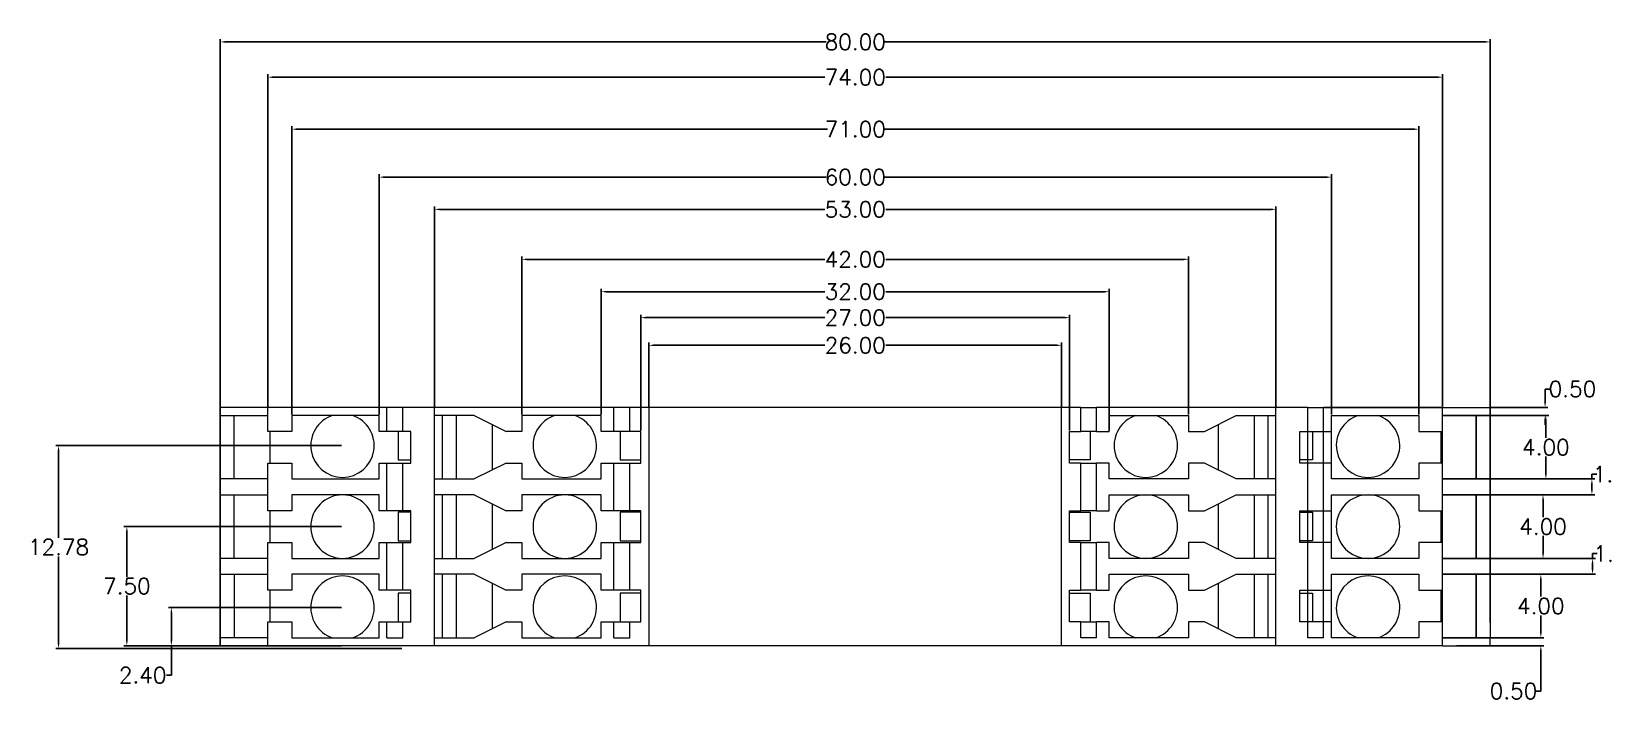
# Model space of a CAD drawing. Header units: inches. Extents: x 1328 to 2905, y 1126 to 1460.
# Drawn here: x 2065.6 to 2164.7, y 1341 to 1383.2 of the extents above; entities that cross this region are included whole.
import ezdxf

# ---------------------------------------------------------------- set-up
doc = ezdxf.new("R2010")
doc.units = ezdxf.units.IN
doc.header["$LTSCALE"] = 15
doc.styles.get("Standard").update_dxf_attribs({"font": 'txt', "bigfont": 'gbcbig.shx'})
doc.dimstyles.new('1.5', dxfattribs={"dimtxt": 1, "dimasz": 0.3, "dimexe": 0.18, "dimexo": 0.0625, "dimgap": 0.09, "dimtad": 0, "dimtih": 1, "dimtoh": 1, "dimzin": 0, "dimdsep": 46, "dimtxsty": 'Standard', "dimcen": 0, "dimadec": 0, "dimazin": 2, "dimtfac": 1, "dimtofl": 0, "dimtmove": 0, "dimatfit": 3, "dimfxl": 1, "dimtolj": 1, "dimtzin": 0, "dimarcsym": 0})

# ---------------------------------------------------------------- blocks, each defined once
blk = doc.blocks.new('*D308')
at = {"color": 0, "lineweight": -2}
for p, q in [((2160.908, 1359.837), (2160.908, 1360.703)), ((2160.908, 1360.703), (2161.208, 1360.703)), ((2157.52, 1359.537), (2161.088, 1359.537)), ((2157.52, 1359.037), (2161.088, 1359.037)), ((2160.908, 1358.737), (2160.908, 1358.437))]:
    blk.add_line(p, q, dxfattribs=at)
at = {"color": 0}
for points in [[(2160.858, 1359.837), (2160.958, 1359.837), (2160.908, 1359.537)], [(2160.858, 1358.737), (2160.958, 1358.737), (2160.908, 1359.037)]]:
    blk.add_solid(points, dxfattribs=at)
at = {"layer": 'Defpoints', "color": 0}
for p in [(2157.457, 1359.537), (2157.457, 1359.037), (2160.908, 1359.037)]:
    blk.add_point(p, dxfattribs=at)
at = {"color": 0, "insert": (2162.631, 1360.703), "char_height": 1, "attachment_point": 5}
blk.add_mtext('\\A1;0.50', dxfattribs=at)
blk = doc.blocks.new('*D309')
at = {"color": 0, "lineweight": -2}
for p, q in [((2157.025, 1359.037), (2161.138, 1359.037)), ((2160.958, 1358.737), (2160.958, 1357.627)), ((2160.958, 1355.337), (2160.958, 1356.447)), ((2157.52, 1355.037), (2161.138, 1355.037))]:
    blk.add_line(p, q, dxfattribs=at)
at = {"color": 0}
for points in [[(2160.908, 1358.737), (2161.008, 1358.737), (2160.958, 1359.037)], [(2160.908, 1355.337), (2161.008, 1355.337), (2160.958, 1355.037)]]:
    blk.add_solid(points, dxfattribs=at)
at = {"layer": 'Defpoints', "color": 0}
for p in [(2156.963, 1359.037), (2160.958, 1359.037), (2157.457, 1355.037)]:
    blk.add_point(p, dxfattribs=at)
at = {"color": 0, "insert": (2160.958, 1357.037), "char_height": 1, "attachment_point": 5}
blk.add_mtext('\\A1;4.00', dxfattribs=at)
blk = doc.blocks.new('*D310')
at = {"color": 0, "lineweight": -2}
for p, q in [((2157.071, 1355.037), (2164.038, 1355.037)), ((2163.858, 1355.037), (2163.858, 1355.337)), ((2163.858, 1355.337), (2164.158, 1355.337)), ((2163.858, 1354.337), (2163.858, 1354.737)), ((2157.52, 1354.037), (2164.038, 1354.037))]:
    blk.add_line(p, q, dxfattribs=at)
at = {"color": 0}
for points in [[(2163.808, 1354.737), (2163.908, 1354.737), (2163.858, 1355.037)], [(2163.808, 1354.337), (2163.908, 1354.337), (2163.858, 1354.037)]]:
    blk.add_solid(points, dxfattribs=at)
at = {"layer": 'Defpoints', "color": 0}
for p in [(2157.009, 1355.037), (2163.858, 1355.037), (2157.457, 1354.037)]:
    blk.add_point(p, dxfattribs=at)
at = {"color": 0, "insert": (2165.415, 1355.337), "char_height": 1, "attachment_point": 5}
blk.add_mtext('\\A1;1.00', dxfattribs=at)
blk = doc.blocks.new('*D311')
at = {"color": 0, "lineweight": -2}
for p, q in [((2156.02, 1354.037), (2160.959, 1354.037)), ((2160.779, 1353.737), (2160.779, 1352.627)), ((2160.779, 1350.337), (2160.779, 1351.447)), ((2156.02, 1350.037), (2160.959, 1350.037))]:
    blk.add_line(p, q, dxfattribs=at)
at = {"color": 0}
for points in [[(2160.729, 1353.737), (2160.829, 1353.737), (2160.779, 1354.037)], [(2160.729, 1350.337), (2160.829, 1350.337), (2160.779, 1350.037)]]:
    blk.add_solid(points, dxfattribs=at)
at = {"layer": 'Defpoints', "color": 0}
for p in [(2155.957, 1354.037), (2155.957, 1350.037), (2160.779, 1350.037)]:
    blk.add_point(p, dxfattribs=at)
at = {"color": 0, "insert": (2160.779, 1352.037), "char_height": 1, "attachment_point": 5}
blk.add_mtext('\\A1;4.00', dxfattribs=at)
blk = doc.blocks.new('*D312')
at = {"color": 0, "lineweight": -2}
for p, q in [((2156.02, 1350.037), (2164.077, 1350.037)), ((2163.897, 1350.037), (2163.897, 1350.337)), ((2163.897, 1350.337), (2164.197, 1350.337)), ((2163.897, 1349.337), (2163.897, 1349.737)), ((2156.02, 1349.037), (2164.077, 1349.037))]:
    blk.add_line(p, q, dxfattribs=at)
at = {"color": 0}
for points in [[(2163.847, 1349.737), (2163.947, 1349.737), (2163.897, 1350.037)], [(2163.847, 1349.337), (2163.947, 1349.337), (2163.897, 1349.037)]]:
    blk.add_solid(points, dxfattribs=at)
at = {"layer": 'Defpoints', "color": 0}
for p in [(2155.957, 1350.037), (2163.897, 1350.037), (2155.957, 1349.037)]:
    blk.add_point(p, dxfattribs=at)
at = {"color": 0, "insert": (2165.454, 1350.337), "char_height": 1, "attachment_point": 5}
blk.add_mtext('\\A1;1.00', dxfattribs=at)
blk = doc.blocks.new('*D313')
at = {"color": 0, "lineweight": -2}
for p, q in [((2156.02, 1349.037), (2160.82, 1349.037)), ((2160.64, 1348.737), (2160.64, 1347.627)), ((2160.64, 1345.337), (2160.64, 1346.447)), ((2156.638, 1345.037), (2160.82, 1345.037))]:
    blk.add_line(p, q, dxfattribs=at)
at = {"color": 0}
for points in [[(2160.59, 1348.737), (2160.69, 1348.737), (2160.64, 1349.037)], [(2160.59, 1345.337), (2160.69, 1345.337), (2160.64, 1345.037)]]:
    blk.add_solid(points, dxfattribs=at)
at = {"layer": 'Defpoints', "color": 0}
for p in [(2155.957, 1349.037), (2160.64, 1349.037), (2156.575, 1345.037)]:
    blk.add_point(p, dxfattribs=at)
at = {"color": 0, "insert": (2160.64, 1347.037), "char_height": 1, "attachment_point": 5}
blk.add_mtext('\\A1;4.00', dxfattribs=at)
blk = doc.blocks.new('*D314')
at = {"color": 0, "lineweight": -2}
for p, q in [((2160.64, 1345.337), (2160.64, 1345.637)), ((2155.332, 1345.037), (2160.82, 1345.037)), ((2155.332, 1344.537), (2160.82, 1344.537)), ((2160.64, 1344.237), (2160.64, 1341.677)), ((2160.64, 1341.677), (2160.34, 1341.677))]:
    blk.add_line(p, q, dxfattribs=at)
at = {"color": 0}
for points in [[(2160.59, 1345.337), (2160.69, 1345.337), (2160.64, 1345.037)], [(2160.59, 1344.237), (2160.69, 1344.237), (2160.64, 1344.537)]]:
    blk.add_solid(points, dxfattribs=at)
at = {"layer": 'Defpoints', "color": 0}
for p in [(2155.269, 1345.037), (2155.269, 1344.537), (2160.64, 1344.537)]:
    blk.add_point(p, dxfattribs=at)
at = {"color": 0, "insert": (2158.917, 1341.677), "char_height": 1, "attachment_point": 5}
blk.add_mtext('\\A1;0.50', dxfattribs=at)
blk = doc.blocks.new('*D315')
at = {"color": 0, "lineweight": -2}
for p, q in [((2104.457, 1359.599), (2104.457, 1363.636)), ((2104.757, 1363.456), (2115.534, 1363.456)), ((2130.157, 1363.456), (2119.381, 1363.456)), ((2130.457, 1359.599), (2130.457, 1363.636))]:
    blk.add_line(p, q, dxfattribs=at)
at = {"color": 0}
for points in [[(2104.757, 1363.506), (2104.757, 1363.406), (2104.457, 1363.456)], [(2130.157, 1363.506), (2130.157, 1363.406), (2130.457, 1363.456)]]:
    blk.add_solid(points, dxfattribs=at)
at = {"layer": 'Defpoints', "color": 0}
for p in [(2130.457, 1363.456), (2104.457, 1359.537), (2130.457, 1359.537)]:
    blk.add_point(p, dxfattribs=at)
at = {"color": 0, "insert": (2117.457, 1363.456), "char_height": 1, "attachment_point": 5}
blk.add_mtext('\\A1;26.00', dxfattribs=at)
blk = doc.blocks.new('*D316')
at = {"color": 0, "lineweight": -2}
for p, q in [((2103.957, 1358.099), (2103.957, 1365.378)), ((2130.957, 1358.099), (2130.957, 1365.378)), ((2104.257, 1365.198), (2115.534, 1365.198)), ((2130.657, 1365.198), (2119.381, 1365.198))]:
    blk.add_line(p, q, dxfattribs=at)
at = {"color": 0}
for points in [[(2104.257, 1365.248), (2104.257, 1365.148), (2103.957, 1365.198)], [(2130.657, 1365.248), (2130.657, 1365.148), (2130.957, 1365.198)]]:
    blk.add_solid(points, dxfattribs=at)
at = {"layer": 'Defpoints', "color": 0}
for p in [(2130.957, 1365.198), (2103.957, 1358.037), (2130.957, 1358.037)]:
    blk.add_point(p, dxfattribs=at)
at = {"color": 0, "insert": (2117.457, 1365.198), "char_height": 1, "attachment_point": 5}
blk.add_mtext('\\A1;27.00', dxfattribs=at)
blk = doc.blocks.new('*D317')
at = {"color": 0, "lineweight": -2}
for p, q in [((2101.457, 1359.099), (2101.457, 1367.012)), ((2101.757, 1366.832), (2115.534, 1366.832)), ((2133.157, 1366.832), (2119.381, 1366.832)), ((2133.457, 1358.099), (2133.457, 1367.012))]:
    blk.add_line(p, q, dxfattribs=at)
at = {"color": 0}
for points in [[(2101.757, 1366.882), (2101.757, 1366.782), (2101.457, 1366.832)], [(2133.157, 1366.882), (2133.157, 1366.782), (2133.457, 1366.832)]]:
    blk.add_solid(points, dxfattribs=at)
at = {"layer": 'Defpoints', "color": 0}
for p in [(2101.457, 1366.832), (2101.457, 1359.037), (2133.457, 1358.037)]:
    blk.add_point(p, dxfattribs=at)
at = {"color": 0, "insert": (2117.457, 1366.832), "char_height": 1, "attachment_point": 5}
blk.add_mtext('\\A1;32.00', dxfattribs=at)
blk = doc.blocks.new('*D318')
at = {"color": 0, "lineweight": -2}
for p, q in [((2096.457, 1359.099), (2096.457, 1369.05)), ((2096.757, 1368.87), (2115.534, 1368.87)), ((2138.157, 1368.87), (2119.381, 1368.87)), ((2138.457, 1359.099), (2138.457, 1369.05))]:
    blk.add_line(p, q, dxfattribs=at)
at = {"color": 0}
for points in [[(2096.757, 1368.92), (2096.757, 1368.82), (2096.457, 1368.87)], [(2138.157, 1368.92), (2138.157, 1368.82), (2138.457, 1368.87)]]:
    blk.add_solid(points, dxfattribs=at)
at = {"layer": 'Defpoints', "color": 0}
for p in [(2138.457, 1368.87), (2096.457, 1359.037), (2138.457, 1359.037)]:
    blk.add_point(p, dxfattribs=at)
at = {"color": 0, "insert": (2117.457, 1368.87), "char_height": 1, "attachment_point": 5}
blk.add_mtext('\\A1;42.00', dxfattribs=at)
blk = doc.blocks.new('*D321')
at = {"color": 0, "lineweight": -2}
for p, q in [((2090.957, 1359.599), (2090.957, 1372.198)), ((2091.257, 1372.018), (2115.534, 1372.018)), ((2143.657, 1372.018), (2119.381, 1372.018)), ((2143.957, 1359.599), (2143.957, 1372.198))]:
    blk.add_line(p, q, dxfattribs=at)
at = {"color": 0}
for points in [[(2091.257, 1372.068), (2091.257, 1371.968), (2090.957, 1372.018)], [(2143.657, 1372.068), (2143.657, 1371.968), (2143.957, 1372.018)]]:
    blk.add_solid(points, dxfattribs=at)
at = {"layer": 'Defpoints', "color": 0}
for p in [(2143.957, 1372.018), (2090.957, 1359.537), (2143.957, 1359.537)]:
    blk.add_point(p, dxfattribs=at)
at = {"color": 0, "insert": (2117.457, 1372.018), "char_height": 1, "attachment_point": 5}
blk.add_mtext('\\A1;53.00', dxfattribs=at)
blk = doc.blocks.new('*D322')
at = {"color": 0, "lineweight": -2}
for p, q in [((2087.457, 1359.099), (2087.457, 1374.227)), ((2147.457, 1359.099), (2147.457, 1374.227)), ((2087.757, 1374.047), (2115.617, 1374.047)), ((2147.157, 1374.047), (2119.297, 1374.047))]:
    blk.add_line(p, q, dxfattribs=at)
at = {"color": 0}
for points in [[(2087.757, 1374.097), (2087.757, 1373.997), (2087.457, 1374.047)], [(2147.157, 1374.097), (2147.157, 1373.997), (2147.457, 1374.047)]]:
    blk.add_solid(points, dxfattribs=at)
at = {"layer": 'Defpoints', "color": 0}
for p in [(2147.457, 1374.047), (2087.457, 1359.037), (2147.457, 1359.037)]:
    blk.add_point(p, dxfattribs=at)
at = {"color": 0, "insert": (2117.457, 1374.047), "char_height": 1, "attachment_point": 5}
blk.add_mtext('\\A1;60.00', dxfattribs=at)
blk = doc.blocks.new('*D323')
at = {"color": 0, "lineweight": -2}
for p, q in [((2081.957, 1359.099), (2081.957, 1377.247)), ((2152.957, 1359.099), (2152.957, 1377.247)), ((2082.257, 1377.067), (2115.701, 1377.067)), ((2152.657, 1377.067), (2119.214, 1377.067))]:
    blk.add_line(p, q, dxfattribs=at)
at = {"color": 0}
for points in [[(2082.257, 1377.117), (2082.257, 1377.017), (2081.957, 1377.067)], [(2152.657, 1377.117), (2152.657, 1377.017), (2152.957, 1377.067)]]:
    blk.add_solid(points, dxfattribs=at)
at = {"layer": 'Defpoints', "color": 0}
for p in [(2152.957, 1377.067), (2081.957, 1359.037), (2152.957, 1359.037)]:
    blk.add_point(p, dxfattribs=at)
at = {"color": 0, "insert": (2117.457, 1377.067), "char_height": 1, "attachment_point": 5}
blk.add_mtext('\\A1;71.00', dxfattribs=at)
blk = doc.blocks.new('*D324')
at = {"color": 0, "lineweight": -2}
for p, q in [((2080.457, 1359.599), (2080.457, 1380.522)), ((2080.757, 1380.342), (2115.534, 1380.342)), ((2154.157, 1380.342), (2119.381, 1380.342)), ((2154.457, 1359.599), (2154.457, 1380.522))]:
    blk.add_line(p, q, dxfattribs=at)
at = {"color": 0}
for points in [[(2080.757, 1380.392), (2080.757, 1380.292), (2080.457, 1380.342)], [(2154.157, 1380.392), (2154.157, 1380.292), (2154.457, 1380.342)]]:
    blk.add_solid(points, dxfattribs=at)
at = {"layer": 'Defpoints', "color": 0}
for p in [(2080.457, 1380.342), (2080.457, 1359.537), (2154.457, 1359.537)]:
    blk.add_point(p, dxfattribs=at)
at = {"color": 0, "insert": (2117.457, 1380.342), "char_height": 1, "attachment_point": 5}
blk.add_mtext('\\A1;74.00', dxfattribs=at)
blk = doc.blocks.new('*D325')
at = {"color": 0, "lineweight": -2}
for p, q in [((2077.457, 1344.599), (2077.457, 1382.744)), ((2077.757, 1382.564), (2115.617, 1382.564)), ((2157.157, 1382.564), (2119.297, 1382.564)), ((2157.457, 1345.996), (2157.457, 1382.744))]:
    blk.add_line(p, q, dxfattribs=at)
at = {"color": 0}
for points in [[(2077.757, 1382.614), (2077.757, 1382.514), (2077.457, 1382.564)], [(2157.157, 1382.614), (2157.157, 1382.514), (2157.457, 1382.564)]]:
    blk.add_solid(points, dxfattribs=at)
at = {"layer": 'Defpoints', "color": 0}
for p in [(2157.457, 1382.564), (2157.457, 1345.934), (2077.457, 1344.537)]:
    blk.add_point(p, dxfattribs=at)
at = {"color": 0, "insert": (2117.457, 1382.564), "char_height": 1, "attachment_point": 5}
blk.add_mtext('\\A1;80.00', dxfattribs=at)
blk = doc.blocks.new('*D326')
at = {"color": 0, "lineweight": -2}
for p, q in [((2085.095, 1346.937), (2074.196, 1346.937)), ((2074.376, 1346.637), (2074.376, 1344.837)), ((2085.095, 1344.537), (2074.196, 1344.537)), ((2074.376, 1344.537), (2074.376, 1342.676)), ((2074.376, 1342.676), (2074.076, 1342.676))]:
    blk.add_line(p, q, dxfattribs=at)
at = {"color": 0}
for points in [[(2074.326, 1346.637), (2074.426, 1346.637), (2074.376, 1346.937)], [(2074.326, 1344.837), (2074.426, 1344.837), (2074.376, 1344.537)]]:
    blk.add_solid(points, dxfattribs=at)
at = {"layer": 'Defpoints', "color": 0}
for p in [(2085.157, 1346.937), (2074.376, 1344.537), (2085.157, 1344.537)]:
    blk.add_point(p, dxfattribs=at)
at = {"color": 0, "insert": (2072.569, 1342.676), "char_height": 1, "attachment_point": 5}
blk.add_mtext('\\A1;2.40', dxfattribs=at)
blk = doc.blocks.new('*D327')
at = {"color": 0, "lineweight": -2}
for p, q in [((2085.095, 1352.037), (2071.393, 1352.037)), ((2071.573, 1351.737), (2071.573, 1348.877)), ((2071.573, 1344.837), (2071.573, 1347.697)), ((2084.146, 1344.537), (2071.393, 1344.537))]:
    blk.add_line(p, q, dxfattribs=at)
at = {"color": 0}
for points in [[(2071.523, 1351.737), (2071.623, 1351.737), (2071.573, 1352.037)], [(2071.523, 1344.837), (2071.623, 1344.837), (2071.573, 1344.537)]]:
    blk.add_solid(points, dxfattribs=at)
at = {"layer": 'Defpoints', "color": 0}
for p in [(2071.573, 1352.037), (2085.157, 1352.037), (2084.209, 1344.537)]:
    blk.add_point(p, dxfattribs=at)
at = {"color": 0, "insert": (2071.573, 1348.287), "char_height": 1, "attachment_point": 5}
blk.add_mtext('\\A1;7.50', dxfattribs=at)
blk = doc.blocks.new('*D328')
at = {"color": 0, "lineweight": -2}
for p, q in [((2085.095, 1357.137), (2067.09, 1357.137)), ((2067.27, 1356.837), (2067.27, 1351.339)), ((2067.27, 1344.661), (2067.27, 1350.159)), ((2088.895, 1344.361), (2067.09, 1344.361))]:
    blk.add_line(p, q, dxfattribs=at)
at = {"color": 0}
for points in [[(2067.22, 1356.837), (2067.32, 1356.837), (2067.27, 1357.137)], [(2067.22, 1344.661), (2067.32, 1344.661), (2067.27, 1344.361)]]:
    blk.add_solid(points, dxfattribs=at)
at = {"layer": 'Defpoints', "color": 0}
for p in [(2067.27, 1357.137), (2085.157, 1357.137), (2088.957, 1344.361)]:
    blk.add_point(p, dxfattribs=at)
at = {"color": 0, "insert": (2067.27, 1350.749), "char_height": 1, "attachment_point": 5}
blk.add_mtext('\\A1;12.78', dxfattribs=at)

msp = doc.modelspace()

# ---------------------------------------------------------------- linework, layer by layer
at = {"color": 7, "linetype": 'Continuous', "lineweight": 15}
for p, q in [((2077.457, 1359.037), (2077.457, 1359.537)), ((2080.457, 1359.537), (2077.457, 1359.537)), ((2080.457, 1358.037), (2080.457, 1359.537)), ((2087.957, 1359.537), (2080.457, 1359.537)), ((2087.957, 1358.037), (2087.957, 1359.537)), ((2088.957, 1359.537), (2087.957, 1359.537)), ((2088.957, 1358.037), (2088.957, 1359.537)), ((2090.957, 1359.537), (2088.957, 1359.537)), ((2090.957, 1344.537), (2090.957, 1359.537)), ((2102.257, 1359.537), (2090.957, 1359.537)), ((2102.257, 1358.037), (2102.257, 1359.537)), ((2103.257, 1359.537), (2102.257, 1359.537)), ((2103.257, 1358.037), (2103.257, 1359.537)), ((2104.457, 1359.537), (2103.257, 1359.537)), ((2104.457, 1359.537), (2104.457, 1344.537)), ((2130.457, 1359.537), (2104.457, 1359.537)), ((2130.457, 1344.537), (2130.457, 1359.537)), ((2131.657, 1359.537), (2130.457, 1359.537)), ((2131.657, 1358.037), (2131.657, 1359.537)), ((2131.657, 1359.537), (2132.657, 1359.537)), ((2132.657, 1358.037), (2132.657, 1359.537)), ((2143.957, 1359.537), (2132.657, 1359.537)), ((2145.957, 1359.537), (2143.957, 1359.537)), ((2143.957, 1344.537), (2143.957, 1359.537)), ((2145.957, 1345.037), (2145.957, 1359.537)), ((2145.957, 1359.537), (2146.957, 1359.537)), ((2145.957, 1358.037), (2145.957, 1359.537)), ((2145.957, 1359.537), (2146.957, 1359.537)), ((2154.457, 1359.537), (2146.957, 1359.537)), ((2146.957, 1345.037), (2146.957, 1359.537)), ((2146.957, 1359.537), (2154.457, 1359.537)), ((2146.957, 1358.037), (2146.957, 1359.537)), ((2154.457, 1344.537), (2154.457, 1359.537)), ((2154.457, 1359.537), (2157.457, 1359.537)), ((2154.457, 1358.037), (2154.457, 1359.537)), ((2154.457, 1359.537), (2157.457, 1359.537)), ((2157.457, 1359.037), (2157.457, 1359.537)), ((2157.457, 1359.037), (2157.457, 1359.537)), ((2077.457, 1359.037), (2080.457, 1359.037)), ((2077.457, 1359.037), (2077.457, 1355.037)), ((2078.339, 1355.037), (2078.339, 1359.037)), ((2087.457, 1359.037), (2081.957, 1359.037)), ((2081.957, 1359.037), (2081.957, 1358.037)), ((2087.457, 1358.037), (2087.457, 1359.037)), ((2093.457, 1359.037), (2090.957, 1359.037)), ((2091.457, 1355.037), (2091.457, 1359.037)), ((2092.339, 1355.037), (2092.339, 1359.037)), ((2093.457, 1359.037), (2095.457, 1358.037)), ((2094.575, 1358.478), (2094.575, 1355.596)), ((2101.457, 1359.037), (2096.457, 1359.037)), ((2096.457, 1359.037), (2096.457, 1358.037)), ((2101.457, 1358.037), (2101.457, 1359.037)), ((2133.457, 1359.037), (2138.457, 1359.037)), ((2133.457, 1358.037), (2133.457, 1359.037)), ((2138.457, 1359.037), (2138.457, 1358.037)), ((2139.457, 1358.037), (2141.457, 1359.037)), ((2140.339, 1355.596), (2140.339, 1358.478)), ((2141.457, 1359.037), (2143.957, 1359.037)), ((2142.575, 1359.037), (2142.575, 1355.037)), ((2143.457, 1355.037), (2143.457, 1359.037)), ((2147.457, 1359.037), (2152.957, 1359.037)), ((2147.457, 1355.037), (2147.457, 1359.037)), ((2147.457, 1359.037), (2152.957, 1359.037)), ((2147.457, 1358.037), (2147.457, 1359.037)), ((2152.957, 1359.037), (2152.957, 1358.037)), ((2152.957, 1359.037), (2152.957, 1358.037)), ((2154.457, 1359.037), (2157.457, 1359.037)), ((2157.457, 1359.037), (2154.457, 1359.037)), ((2156.575, 1359.037), (2156.575, 1355.037)), ((2156.575, 1355.037), (2156.575, 1359.037)), ((2157.457, 1359.037), (2157.457, 1355.037)), ((2157.457, 1359.037), (2157.457, 1355.037)), ((2081.957, 1358.037), (2080.457, 1358.037)), ((2080.575, 1358.037), (2080.575, 1356.037)), ((2087.957, 1358.037), (2087.457, 1358.037)), ((2088.957, 1358.037), (2087.957, 1358.037)), ((2088.657, 1358.037), (2088.657, 1356.237)), ((2089.457, 1358.037), (2088.957, 1358.037)), ((2089.457, 1356.037), (2089.457, 1358.037)), ((2096.457, 1358.037), (2095.457, 1358.037)), ((2102.257, 1358.037), (2101.457, 1358.037)), ((2103.257, 1358.037), (2102.257, 1358.037)), ((2102.657, 1358.037), (2102.657, 1356.237)), ((2103.957, 1358.037), (2103.257, 1358.037)), ((2103.957, 1356.037), (2103.957, 1358.037)), ((2130.957, 1358.037), (2131.657, 1358.037)), ((2130.957, 1356.037), (2130.957, 1358.037)), ((2132.657, 1358.037), (2131.657, 1358.037)), ((2132.257, 1358.037), (2132.257, 1356.237)), ((2132.657, 1358.037), (2133.457, 1358.037)), ((2138.457, 1358.037), (2139.457, 1358.037)), ((2145.457, 1356.037), (2145.457, 1358.037)), ((2145.457, 1358.037), (2145.957, 1358.037)), ((2145.957, 1358.037), (2146.957, 1358.037)), ((2146.257, 1358.037), (2146.257, 1356.237)), ((2146.957, 1358.037), (2147.457, 1358.037)), ((2152.957, 1358.037), (2154.457, 1358.037)), ((2154.339, 1358.037), (2154.339, 1356.037)), ((2080.457, 1356.037), (2081.957, 1356.037)), ((2080.457, 1353.037), (2080.457, 1356.037)), ((2081.957, 1356.037), (2081.957, 1355.037)), ((2087.457, 1355.037), (2087.457, 1356.037)), ((2087.457, 1356.037), (2087.957, 1356.037)), ((2087.957, 1353.037), (2087.957, 1356.037)), ((2087.957, 1356.037), (2088.957, 1356.037)), ((2088.657, 1356.237), (2089.457, 1356.237)), ((2088.957, 1353.037), (2088.957, 1356.037)), ((2088.957, 1356.037), (2089.457, 1356.037)), ((2095.457, 1356.037), (2093.457, 1355.037)), ((2095.457, 1356.037), (2096.457, 1356.037)), ((2096.457, 1356.037), (2096.457, 1355.037)), ((2101.457, 1355.037), (2101.457, 1356.037)), ((2101.457, 1356.037), (2102.257, 1356.037)), ((2102.257, 1353.037), (2102.257, 1356.037)), ((2102.257, 1356.037), (2103.257, 1356.037)), ((2102.657, 1356.237), (2103.957, 1356.237)), ((2103.257, 1353.037), (2103.257, 1356.037)), ((2103.257, 1356.037), (2103.957, 1356.037)), ((2132.257, 1356.237), (2130.957, 1356.237)), ((2131.657, 1356.037), (2130.957, 1356.037)), ((2131.657, 1353.037), (2131.657, 1356.037)), ((2131.657, 1356.037), (2132.657, 1356.037)), ((2133.457, 1356.037), (2132.657, 1356.037)), ((2132.657, 1353.037), (2132.657, 1356.037)), ((2133.457, 1355.037), (2133.457, 1356.037)), ((2138.457, 1356.037), (2138.457, 1355.037)), ((2139.457, 1356.037), (2138.457, 1356.037)), ((2141.457, 1355.037), (2139.457, 1356.037)), ((2146.257, 1356.237), (2145.457, 1356.237)), ((2145.957, 1356.037), (2145.457, 1356.037)), ((2145.957, 1353.037), (2145.957, 1356.037)), ((2146.957, 1356.037), (2145.957, 1356.037)), ((2147.457, 1356.037), (2146.957, 1356.037)), ((2146.957, 1353.037), (2146.957, 1356.037)), ((2147.457, 1355.037), (2147.457, 1356.037)), ((2154.457, 1356.037), (2152.957, 1356.037)), ((2152.957, 1356.037), (2152.957, 1355.037)), ((2152.957, 1356.037), (2152.957, 1355.037)), ((2154.457, 1353.037), (2154.457, 1356.037)), ((2080.457, 1355.037), (2077.457, 1355.037)), ((2077.457, 1354.037), (2077.457, 1355.037)), ((2081.957, 1355.037), (2087.457, 1355.037)), ((2090.957, 1355.037), (2093.457, 1355.037)), ((2096.457, 1355.037), (2101.457, 1355.037)), ((2138.457, 1355.037), (2133.457, 1355.037)), ((2143.957, 1355.037), (2141.457, 1355.037)), ((2152.957, 1355.037), (2147.457, 1355.037)), ((2152.957, 1355.037), (2147.457, 1355.037)), ((2157.457, 1355.037), (2154.457, 1355.037)), ((2154.457, 1355.037), (2157.457, 1355.037)), ((2157.457, 1354.037), (2157.457, 1355.037)), ((2157.457, 1354.037), (2157.457, 1355.037)), ((2077.457, 1354.037), (2080.457, 1354.037)), ((2077.457, 1354.037), (2077.457, 1350.037)), ((2078.339, 1350.037), (2078.339, 1354.037)), ((2087.457, 1354.037), (2081.957, 1354.037)), ((2081.957, 1354.037), (2081.957, 1353.037)), ((2087.457, 1353.037), (2087.457, 1354.037)), ((2093.457, 1354.037), (2090.957, 1354.037)), ((2091.457, 1350.037), (2091.457, 1354.037)), ((2092.339, 1350.037), (2092.339, 1354.037)), ((2093.457, 1354.037), (2095.457, 1353.037)), ((2094.575, 1353.478), (2094.575, 1350.596)), ((2101.457, 1354.037), (2096.457, 1354.037)), ((2096.457, 1354.037), (2096.457, 1353.037)), ((2101.457, 1353.037), (2101.457, 1354.037)), ((2133.457, 1354.037), (2138.457, 1354.037)), ((2133.457, 1353.037), (2133.457, 1354.037)), ((2138.457, 1354.037), (2138.457, 1353.037)), ((2139.457, 1353.037), (2141.457, 1354.037)), ((2140.339, 1350.596), (2140.339, 1353.478)), ((2141.457, 1354.037), (2143.957, 1354.037)), ((2142.575, 1354.037), (2142.575, 1350.037)), ((2143.457, 1350.037), (2143.457, 1354.037)), ((2147.457, 1354.037), (2152.957, 1354.037)), ((2147.457, 1350.037), (2147.457, 1354.037)), ((2147.457, 1353.037), (2147.457, 1354.037)), ((2147.457, 1354.037), (2152.957, 1354.037)), ((2152.957, 1354.037), (2152.957, 1353.037)), ((2152.957, 1354.037), (2152.957, 1353.037)), ((2154.457, 1354.037), (2157.457, 1354.037)), ((2157.457, 1354.037), (2154.457, 1354.037)), ((2156.575, 1354.037), (2156.575, 1350.037)), ((2156.575, 1350.037), (2156.575, 1354.037)), ((2157.457, 1354.037), (2157.457, 1350.037)), ((2157.457, 1354.037), (2157.457, 1350.037)), ((2081.957, 1353.037), (2080.457, 1353.037)), ((2080.575, 1353.037), (2080.575, 1351.037)), ((2087.957, 1353.037), (2087.457, 1353.037)), ((2088.957, 1353.037), (2087.957, 1353.037)), ((2088.657, 1352.937), (2088.657, 1351.137)), ((2089.457, 1352.937), (2088.657, 1352.937)), ((2089.457, 1353.037), (2088.957, 1353.037)), ((2089.457, 1351.037), (2089.457, 1353.037)), ((2096.457, 1353.037), (2095.457, 1353.037)), ((2102.257, 1353.037), (2101.457, 1353.037)), ((2103.257, 1353.037), (2102.257, 1353.037)), ((2102.657, 1352.937), (2102.657, 1351.137)), ((2103.957, 1352.937), (2102.657, 1352.937)), ((2103.957, 1353.037), (2103.257, 1353.037)), ((2103.957, 1351.037), (2103.957, 1353.037)), ((2130.957, 1353.037), (2131.657, 1353.037)), ((2130.957, 1351.037), (2130.957, 1353.037)), ((2130.957, 1352.937), (2132.257, 1352.937)), ((2132.657, 1353.037), (2131.657, 1353.037)), ((2132.257, 1352.937), (2132.257, 1351.137)), ((2132.657, 1353.037), (2133.457, 1353.037)), ((2138.457, 1353.037), (2139.457, 1353.037)), ((2145.457, 1351.037), (2145.457, 1353.037)), ((2145.457, 1353.037), (2145.957, 1353.037)), ((2145.457, 1352.937), (2146.257, 1352.937)), ((2145.957, 1353.037), (2146.957, 1353.037)), ((2146.257, 1352.937), (2146.257, 1351.137)), ((2146.957, 1353.037), (2147.457, 1353.037)), ((2152.957, 1353.037), (2154.457, 1353.037)), ((2154.339, 1353.037), (2154.339, 1351.037)), ((2080.457, 1351.037), (2081.957, 1351.037)), ((2080.457, 1348.037), (2080.457, 1351.037)), ((2081.957, 1351.037), (2081.957, 1350.037)), ((2087.457, 1350.037), (2087.457, 1351.037)), ((2087.457, 1351.037), (2087.957, 1351.037)), ((2087.957, 1348.037), (2087.957, 1351.037)), ((2087.957, 1351.037), (2088.957, 1351.037)), ((2088.657, 1351.137), (2089.457, 1351.137)), ((2088.957, 1348.037), (2088.957, 1351.037)), ((2088.957, 1351.037), (2089.457, 1351.037)), ((2095.457, 1351.037), (2093.457, 1350.037)), ((2095.457, 1351.037), (2096.457, 1351.037)), ((2096.457, 1351.037), (2096.457, 1350.037)), ((2101.457, 1350.037), (2101.457, 1351.037)), ((2101.457, 1351.037), (2102.257, 1351.037)), ((2102.257, 1348.037), (2102.257, 1351.037)), ((2102.257, 1351.037), (2103.257, 1351.037)), ((2102.657, 1351.137), (2103.957, 1351.137)), ((2103.257, 1348.037), (2103.257, 1351.037)), ((2103.257, 1351.037), (2103.957, 1351.037)), ((2132.257, 1351.137), (2130.957, 1351.137)), ((2131.657, 1351.037), (2130.957, 1351.037)), ((2131.657, 1348.037), (2131.657, 1351.037)), ((2131.657, 1351.037), (2132.657, 1351.037)), ((2133.457, 1351.037), (2132.657, 1351.037)), ((2132.657, 1348.037), (2132.657, 1351.037)), ((2133.457, 1350.037), (2133.457, 1351.037)), ((2138.457, 1351.037), (2138.457, 1350.037)), ((2139.457, 1351.037), (2138.457, 1351.037)), ((2141.457, 1350.037), (2139.457, 1351.037)), ((2146.257, 1351.137), (2145.457, 1351.137)), ((2145.957, 1351.037), (2145.457, 1351.037)), ((2145.957, 1348.037), (2145.957, 1351.037)), ((2146.957, 1351.037), (2145.957, 1351.037)), ((2147.457, 1351.037), (2146.957, 1351.037)), ((2146.957, 1348.037), (2146.957, 1351.037)), ((2147.457, 1350.037), (2147.457, 1351.037)), ((2154.457, 1351.037), (2152.957, 1351.037)), ((2152.957, 1351.037), (2152.957, 1350.037)), ((2152.957, 1351.037), (2152.957, 1350.037)), ((2154.457, 1348.037), (2154.457, 1351.037)), ((2080.457, 1350.037), (2077.457, 1350.037)), ((2077.457, 1349.037), (2077.457, 1350.037)), ((2081.957, 1350.037), (2087.457, 1350.037)), ((2090.957, 1350.037), (2093.457, 1350.037)), ((2096.457, 1350.037), (2101.457, 1350.037)), ((2138.457, 1350.037), (2133.457, 1350.037)), ((2143.957, 1350.037), (2141.457, 1350.037)), ((2152.957, 1350.037), (2147.457, 1350.037)), ((2152.957, 1350.037), (2147.457, 1350.037)), ((2157.457, 1350.037), (2154.457, 1350.037)), ((2154.457, 1350.037), (2157.457, 1350.037)), ((2157.457, 1349.037), (2157.457, 1350.037)), ((2157.457, 1349.037), (2157.457, 1350.037)), ((2077.457, 1349.037), (2080.457, 1349.037)), ((2077.457, 1349.037), (2077.457, 1345.037)), ((2078.339, 1349.037), (2078.339, 1345.037)), ((2087.457, 1349.037), (2081.957, 1349.037)), ((2081.957, 1349.037), (2081.957, 1348.037)), ((2087.457, 1348.037), (2087.457, 1349.037)), ((2093.457, 1349.037), (2090.957, 1349.037)), ((2091.457, 1345.037), (2091.457, 1349.037)), ((2092.339, 1345.037), (2092.339, 1349.037)), ((2093.457, 1349.037), (2095.457, 1348.037)), ((2094.575, 1348.478), (2094.575, 1345.596)), ((2101.457, 1349.037), (2096.457, 1349.037)), ((2096.457, 1349.037), (2096.457, 1348.037)), ((2101.457, 1348.037), (2101.457, 1349.037)), ((2133.457, 1349.037), (2138.457, 1349.037)), ((2133.457, 1348.037), (2133.457, 1349.037)), ((2138.457, 1349.037), (2138.457, 1348.037)), ((2139.457, 1348.037), (2141.457, 1349.037)), ((2140.339, 1345.596), (2140.339, 1348.478)), ((2141.457, 1349.037), (2143.957, 1349.037)), ((2142.575, 1349.037), (2142.575, 1345.037)), ((2143.457, 1345.037), (2143.457, 1349.037)), ((2147.457, 1349.037), (2152.957, 1349.037)), ((2147.457, 1345.037), (2147.457, 1349.037)), ((2147.457, 1348.037), (2147.457, 1349.037)), ((2147.457, 1349.037), (2152.957, 1349.037)), ((2152.957, 1349.037), (2152.957, 1348.037)), ((2152.957, 1349.037), (2152.957, 1348.037)), ((2154.457, 1349.037), (2157.457, 1349.037)), ((2157.457, 1349.037), (2154.457, 1349.037)), ((2156.575, 1345.037), (2156.575, 1349.037)), ((2156.575, 1349.037), (2156.575, 1345.037)), ((2157.457, 1349.037), (2157.457, 1345.037)), ((2157.457, 1349.037), (2157.457, 1345.037)), ((2081.957, 1348.037), (2080.457, 1348.037)), ((2080.575, 1348.037), (2080.575, 1346.037)), ((2087.957, 1348.037), (2087.457, 1348.037)), ((2088.957, 1348.037), (2087.957, 1348.037)), ((2088.657, 1347.837), (2088.657, 1346.037)), ((2089.457, 1347.837), (2088.657, 1347.837)), ((2089.457, 1348.037), (2088.957, 1348.037)), ((2089.457, 1346.037), (2089.457, 1348.037)), ((2096.457, 1348.037), (2095.457, 1348.037)), ((2102.257, 1348.037), (2101.457, 1348.037)), ((2103.257, 1348.037), (2102.257, 1348.037)), ((2102.657, 1347.837), (2102.657, 1346.037)), ((2103.957, 1347.837), (2102.657, 1347.837)), ((2103.957, 1348.037), (2103.257, 1348.037)), ((2103.957, 1346.037), (2103.957, 1348.037)), ((2130.957, 1348.037), (2131.657, 1348.037)), ((2130.957, 1346.037), (2130.957, 1348.037)), ((2130.957, 1347.837), (2132.257, 1347.837)), ((2132.657, 1348.037), (2131.657, 1348.037)), ((2132.257, 1347.837), (2132.257, 1346.037)), ((2132.657, 1348.037), (2133.457, 1348.037)), ((2138.457, 1348.037), (2139.457, 1348.037)), ((2145.457, 1346.037), (2145.457, 1348.037)), ((2145.457, 1348.037), (2145.957, 1348.037)), ((2145.457, 1347.837), (2146.257, 1347.837)), ((2145.957, 1348.037), (2146.957, 1348.037)), ((2146.257, 1347.837), (2146.257, 1346.037)), ((2146.957, 1348.037), (2147.457, 1348.037)), ((2152.957, 1348.037), (2154.457, 1348.037)), ((2154.339, 1348.037), (2154.339, 1346.037)), ((2080.457, 1344.537), (2080.457, 1346.037)), ((2080.457, 1346.037), (2081.957, 1346.037)), ((2081.957, 1346.037), (2081.957, 1345.037)), ((2087.457, 1345.037), (2087.457, 1346.037)), ((2087.457, 1346.037), (2087.957, 1346.037)), ((2087.957, 1345.037), (2087.957, 1346.037)), ((2087.957, 1346.037), (2088.957, 1346.037)), ((2088.957, 1345.037), (2088.957, 1346.037)), ((2088.957, 1346.037), (2089.457, 1346.037)), ((2095.457, 1346.037), (2093.457, 1345.037)), ((2095.457, 1346.037), (2096.457, 1346.037)), ((2096.457, 1346.037), (2096.457, 1345.037)), ((2101.457, 1345.037), (2101.457, 1346.037)), ((2101.457, 1346.037), (2102.257, 1346.037)), ((2102.257, 1345.037), (2102.257, 1346.037)), ((2102.257, 1346.037), (2103.257, 1346.037)), ((2103.257, 1345.037), (2103.257, 1346.037)), ((2103.257, 1346.037), (2103.957, 1346.037)), ((2131.657, 1346.037), (2130.957, 1346.037)), ((2131.657, 1345.037), (2131.657, 1346.037)), ((2131.657, 1346.037), (2132.657, 1346.037)), ((2132.657, 1345.037), (2132.657, 1346.037)), ((2133.457, 1346.037), (2132.657, 1346.037)), ((2133.457, 1345.037), (2133.457, 1346.037)), ((2138.457, 1346.037), (2138.457, 1345.037)), ((2139.457, 1346.037), (2138.457, 1346.037)), ((2141.457, 1345.037), (2139.457, 1346.037)), ((2145.957, 1346.037), (2145.457, 1346.037)), ((2145.957, 1345.037), (2145.957, 1346.037)), ((2146.957, 1346.037), (2145.957, 1346.037)), ((2147.457, 1346.037), (2146.957, 1346.037)), ((2146.957, 1345.037), (2146.957, 1346.037)), ((2147.457, 1345.037), (2147.457, 1346.037)), ((2154.457, 1346.037), (2152.957, 1346.037)), ((2152.957, 1346.037), (2152.957, 1345.037)), ((2152.957, 1346.037), (2152.957, 1345.037)), ((2154.457, 1344.537), (2154.457, 1346.037)), ((2077.457, 1344.537), (2077.457, 1345.037)), ((2080.457, 1345.037), (2077.457, 1345.037)), ((2080.457, 1344.537), (2077.457, 1344.537)), ((2090.957, 1344.537), (2080.457, 1344.537)), ((2081.957, 1345.037), (2087.457, 1345.037)), ((2087.957, 1345.037), (2088.957, 1345.037)), ((2090.957, 1345.037), (2093.457, 1345.037)), ((2104.457, 1344.537), (2090.957, 1344.537)), ((2096.457, 1345.037), (2101.457, 1345.037)), ((2102.257, 1345.037), (2103.257, 1345.037)), ((2130.457, 1344.537), (2104.457, 1344.537)), ((2143.957, 1344.537), (2130.457, 1344.537)), ((2132.657, 1345.037), (2131.657, 1345.037)), ((2138.457, 1345.037), (2133.457, 1345.037)), ((2143.957, 1345.037), (2141.457, 1345.037)), ((2154.457, 1344.537), (2143.957, 1344.537)), ((2146.957, 1345.037), (2145.957, 1345.037)), ((2146.957, 1345.037), (2145.957, 1345.037)), ((2152.957, 1345.037), (2147.457, 1345.037)), ((2152.957, 1345.037), (2147.457, 1345.037)), ((2157.457, 1345.037), (2154.457, 1345.037)), ((2154.457, 1345.037), (2157.457, 1345.037)), ((2154.457, 1344.537), (2157.457, 1344.537)), ((2154.457, 1344.537), (2157.457, 1344.537)), ((2157.457, 1344.537), (2157.457, 1345.037)), ((2157.457, 1344.537), (2157.457, 1345.037))]:
    msp.add_line(p, q, dxfattribs=at)
for centre, start, end in [((2085.157, 1357.137), 108.19487, 71.80513), ((2099.157, 1357.137), 108.19487, 71.80513), ((2135.757, 1357.137), 108.19487, 71.80513), ((2149.757, 1357.137), 108.19487, 71.80513), ((2149.757, 1357.137), 108.19487, 71.80513), ((2085.157, 1352.037), 90, 270), ((2085.157, 1352.037), 270, 90), ((2099.157, 1352.037), 90, 270), ((2099.157, 1352.037), 270, 90), ((2135.757, 1352.037), 90, 270), ((2135.757, 1352.037), 270, 90), ((2149.757, 1352.037), 90, 270), ((2149.757, 1352.037), 90, 270), ((2149.757, 1352.037), 270, 90), ((2149.757, 1352.037), 270, 90), ((2085.157, 1346.937), 288.19487, 251.80513), ((2099.157, 1346.937), 288.19487, 251.80513), ((2135.757, 1346.937), 288.19487, 251.80513), ((2149.757, 1346.937), 288.19487, 251.80513), ((2149.757, 1346.937), 288.19487, 251.80513)]:
    msp.add_arc(centre, 2, start, end, dxfattribs=at)

# ---------------------------------------------------------------- dimensions: what is measured, and where the dimension line sits
for base, p1, p2, picture, middle in [((2157.457, 1382.564), (2077.457, 1344.537), (2157.457, 1345.934), '*D325', (2117.457, 1382.564)), ((2080.457, 1380.342), (2154.457, 1359.537), (2080.457, 1359.537), '*D324', (2117.457, 1380.342)), ((2152.957, 1377.067), (2081.957, 1359.037), (2152.957, 1359.037), '*D323', (2117.457, 1377.067)), ((2147.457, 1374.047), (2087.457, 1359.037), (2147.457, 1359.037), '*D322', (2117.457, 1374.047)), ((2143.957, 1372.018), (2090.957, 1359.537), (2143.957, 1359.537), '*D321', (2117.457, 1372.018)), ((2138.457, 1368.87), (2096.457, 1359.037), (2138.457, 1359.037), '*D318', (2117.457, 1368.87)), ((2101.457, 1366.832), (2133.457, 1358.037), (2101.457, 1359.037), '*D317', (2117.457, 1366.832)), ((2130.957, 1365.198), (2103.957, 1358.037), (2130.957, 1358.037), '*D316', (2117.457, 1365.198)), ((2130.457, 1363.456), (2104.457, 1359.537), (2130.457, 1359.537), '*D315', (2117.457, 1363.456))]:
    dim = msp.add_linear_dim(base=base, p1=p1, p2=p2, dimstyle='1.5')
    dim.commit()
    dim.dimension.update_dxf_attribs({"geometry": picture, "text_midpoint": middle})
for base, p1, p2, picture, middle in [((2160.908, 1359.037), (2157.457, 1359.537), (2157.457, 1359.037), '*D308', (2162.631, 1360.703)), ((2160.958, 1359.037), (2157.457, 1355.037), (2156.963, 1359.037), '*D309', (2160.958, 1357.037)), ((2163.858, 1355.037), (2157.457, 1354.037), (2157.009, 1355.037), '*D310', (2165.415, 1355.337)), ((2074.376, 1344.537), (2085.157, 1346.937), (2085.157, 1344.537), '*D326', (2072.569, 1342.676)), ((2160.64, 1344.537), (2155.269, 1345.037), (2155.269, 1344.537), '*D314', (2158.917, 1341.677))]:
    dim = msp.add_linear_dim(base=base, p1=p1, p2=p2, angle=90, dimstyle='1.5')
    dim.commit()
    dim.dimension.update_dxf_attribs({"geometry": picture, "text_midpoint": middle, "dimtype": 160})
for base, p1, p2, picture, middle in [((2067.27, 1357.137), (2088.957, 1344.361), (2085.157, 1357.137), '*D328', (2067.27, 1350.749)), ((2160.779, 1350.037), (2155.957, 1354.037), (2155.957, 1350.037), '*D311', (2160.779, 1352.037)), ((2071.573, 1352.037), (2084.209, 1344.537), (2085.157, 1352.037), '*D327', (2071.573, 1348.287)), ((2163.897, 1350.037), (2155.957, 1349.037), (2155.957, 1350.037), '*D312', (2165.454, 1350.337)), ((2160.64, 1349.037), (2156.575, 1345.037), (2155.957, 1349.037), '*D313', (2160.64, 1347.037))]:
    dim = msp.add_linear_dim(base=base, p1=p1, p2=p2, angle=90, dimstyle='1.5')
    dim.commit()
    dim.dimension.update_dxf_attribs({"geometry": picture, "text_midpoint": middle})

doc.saveas('drawing.dxf')
